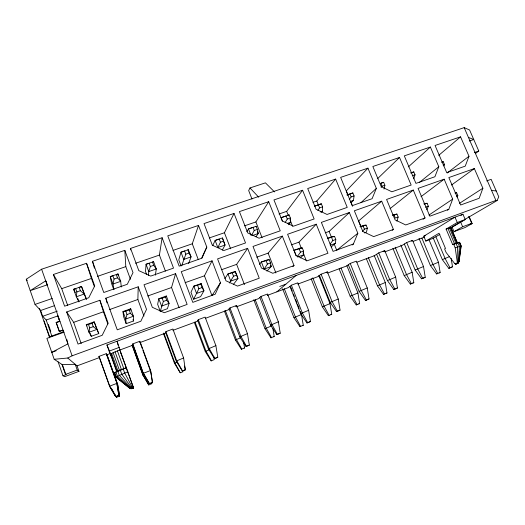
<?xml version="1.0" encoding="UTF-8"?>
<svg xmlns="http://www.w3.org/2000/svg" width="525" height="525" viewBox="0 0 525 525"><rect width="100%" height="100%" fill="white"/><g stroke="black" fill="none" stroke-linecap="round" stroke-linejoin="round"><path stroke-width="0.79" d="M143.962 316.076L137.878 299.499L138.219 286.801L105.827 298.193L107.008 302.859M321.339 212.343L322.416 211.188L322.573 206.837L321.346 203.805L319.659 204.376M331.124 246.98L335.436 243.344L335.79 239.466L334.55 236.407L332.647 236.453L327.423 238.324M148.391 275.395L148.765 271.589L150.373 266.47L149.166 263.228L146.055 264.285L145.51 271.471L146.547 274.26M86.415 299.178L84.23 294.039L76.335 296.783L73.657 289.268L75.666 288.592L76.86 291.926L76.335 296.783L78.875 301.816M456.067 243.436L452.708 244.624L446.099 229.084L457.268 222.488L454.985 217.147L423.773 236.217L425.808 241.054L439.044 233.244L445.482 248.45L444.603 248.916L446.106 252.466L454.447 263.242L455.654 264.114L457.072 263.458L457.262 261.923L455.182 247.787L453.633 244.138L459.644 242.222L461.18 245.831L459.08 261.279L458.509 262.618L456.468 263.878L458.391 262.651L458.916 261.325L460.635 245.91L459.086 242.281M459.775 243.173L461.002 246.048L459.027 261.332L458.476 262.651L456.704 263.78M351.12 202.657L353.45 200.393L354.08 195.923L352.852 192.938L350.68 193.666M155.367 275.152L156.292 268.971L153.582 261.686L146.055 264.285L148.765 271.589L156.292 268.971L153.713 265.315L152.513 262.073L153.582 261.686M165.395 271.09L159.416 255.078L162.12 237.733L130.594 248.397L130.633 249.959M86.973 325.927L86.277 324.673L88.508 324.568L89.716 327.948L88.994 332.286L91.278 336.302L98.785 333.578L94.185 321.845L86.277 324.673L88.994 332.286L96.902 329.431L98.785 333.578M360.052 226.636L363.7 225.33L366.089 225.107L367.329 228.126L366.489 232.135L364.304 232.923M113.8 289.642L111.49 283.29L110.289 276.629L112.862 275.756L114.063 279.044L112.987 284.038L113.918 289.557M151.541 382.174L151.791 383.69L148.759 384.95L143.017 375.296L132.234 345.056M143.384 373.616L132.792 343.875L139.919 341.237L150.596 370.519L152.486 382.502L149.382 383.703L143.384 373.616L132.812 344.531M457.236 263.55L459.08 261.279L457.262 261.923M383.985 189.072L384.891 185.253L383.657 182.306L381.032 183.192M160.25 311.299L163.36 301.468L162.146 298.187L158.812 298.699L157.644 304.257L160.25 311.299L167.423 308.7L169.089 303.378L166.346 296.002L158.812 298.699L161.556 306.095L169.089 303.378L166.714 300.267L165.493 296.986L166.346 296.002M457.656 262.559L457.518 263.077L458.509 262.618L457.242 263.071M130.758 310.229L130.699 308.772L129.209 309.986L130.423 313.313L133.429 316.247L125.711 319.036L122.981 311.535L125.777 311.213L126.991 314.547L125.711 319.036L126.157 323.656L133.494 320.998L133.429 316.247L130.699 308.772L122.981 311.535L123.565 316.516L126.157 323.656M179.097 307.768L171.531 287.523L175.593 273.656L144.007 284.767L152.322 307.296L164.292 312.723L187.136 304.421L175.593 273.656M456.894 263.622L456.993 263.301L456.415 263.53M396.874 221.169L398.167 217.042L396.92 214.056L392.648 214.968M181.84 265.315L185.817 254.192L184.61 250.996L180.994 252.223L178.782 259.914L181.079 266.024M413.726 178.835L415.026 174.812L413.792 171.905L410.734 172.948M193.581 299.217L196.56 293.462L203.917 290.804L202.138 287.529L200.911 284.294L201.16 283.533L193.804 286.171L190.962 292.267L193.581 299.217L200.596 296.671L203.917 290.804L201.16 283.533M198.293 259.619L192.281 243.79L198.522 225.428L167.764 235.83L179.163 266.142L201.541 258.32L206.804 247.091L198.522 225.428M188.646 263.589L191.061 256.876L188.337 249.69L180.994 252.223L183.711 259.435L191.061 256.876L189.085 253.063L187.878 249.867L188.337 249.69M482.888 188.232L479.167 198.279L460.622 205.012L448.836 177.562L474.351 168.584L482.888 188.232L459.533 203.3M448.803 209.311L452.688 199.106L444.163 179.202L418.064 188.383L429.837 216.208L448.803 209.311L447.425 210.203M469.002 156.273L465.242 166.136L446.716 172.62L435.054 145.471L460.563 136.848L469.002 156.273L447.162 173.033M165.611 332.391L176.223 361.095L182.287 371.017L185.318 369.849L183.599 357.945L172.876 329.044L165.907 331.623L165.316 333.172L139.821 342.615M438.815 166.727L434.897 176.748L415.944 183.376L404.303 155.866L430.388 147.053L438.815 166.727L419.272 182.549M443.96 165.972L444.511 164.601L443.277 161.726L441.886 162.205L443.277 161.726M426.884 209.731L428.321 206.194L427.074 203.254L423.793 203.812M353.417 243.981L357.833 233.277L349.348 212.546L321.372 222.39L333.08 251.377L353.417 243.981L352.117 244.985M376.353 188.363L372.094 198.706L352.242 205.643L340.646 177.384L367.953 168.157L376.353 188.363L360.957 202.67M458.2 262.329L457.104 263.609M464.802 219.47L497.142 200.517L498.75 196.757L491.137 179.327L486.688 180.922M201.974 258.202L206.804 247.091M220.434 282.765L215.204 294.217L192.793 302.367L181.243 271.668L212.054 260.833L220.434 282.765L211.969 295.621L204.442 275.809L212.054 260.833M212.704 245.641L215.125 240.45L222.41 237.95L225.035 245.063L222.318 250.11M220.441 242.202L219.22 239.052L215.125 240.45L217.855 247.557L220.441 242.202L223.63 241.1M202.138 287.529L198.87 288.704L196.56 293.462L193.804 286.171L200.911 284.294M446.099 229.084L450.949 227.679L457.072 242.543M457.111 197.039L457.826 195.589L456.579 192.682L455.096 192.97M209.331 237.93L224.424 232.746L234.045 213.426L245.536 242.944L223.821 250.537L212.31 245.188L204.022 223.571L234.045 213.426M148.759 384.95L143.089 374.948M149.382 383.703L152.558 382.377M274.516 191.92L265.42 182.844L249.992 187.95L248.673 190.529L251.974 199.047M251.593 235.272L254.257 230.495L257.375 229.412L256.154 226.308L255.491 226.518M233.527 284.274L237.937 278.526L236.729 275.087L233.54 276.235L229.373 283.008M151.791 383.69L151.449 382.22M246.835 231.591L248.476 228.939L256.154 226.308M285.127 222.528L287.3 219.05L290.345 217.993L289.124 214.928L287.936 215.322M244.486 225.855L255.878 221.937L268.715 201.698L280.245 230.81L259.055 238.219L247.728 232.916L239.413 211.608L268.715 201.698M269.286 259.79L261.378 261.968L264.154 269.069L267.402 264.062L270.519 262.94L269.286 259.79L268.406 259.455L261.378 261.968L259.396 264.338M224.877 278.558L227.981 273.932L235.174 271.359L236.729 275.087M197.702 320.506L208.359 348.849L214.476 358.614L217.442 357.473L217.783 357.243L215.88 345.64L205.111 317.12L198.293 319.64L197.098 321.398L172.909 330.356M221.517 269.732L236.637 264.351L247.629 248.325L259.258 278.204L237.517 286.105L225.953 280.777L217.567 258.897L247.629 248.325M256.016 236.736L258.234 233.513L257.375 229.412M317.868 210.381L319.594 207.867L322.573 206.837M297.262 256.646L300.484 252.164L303.529 251.068L302.295 247.964L300.891 247.826L294.02 250.281L296.244 255.885M349.263 199.487L351.166 196.927L354.08 195.923M279.011 213.997L286.663 211.365L302.577 190.253L314.14 218.964L293.449 226.196L282.306 220.94L273.958 199.927L302.577 190.253M126.302 367.566L133.58 388.06L130.882 388.684L133.055 388.329L132.562 388.5L130.882 388.684L129.386 388.027L115.868 376.976L114.384 372.842L117.731 371.024L126.328 367.71L116.806 371.93L110.473 354.29L113.105 352.695L119.903 349.913L117.088 341.23L118.046 345.109M330.081 244.027L332.811 240.542L335.79 239.466M381.111 187.405L382.042 186.237L384.891 185.253M183.173 371.674L180.265 372.796L174.471 363.287L177.056 361.988M176.223 361.095L183.599 357.945M288.625 224.746L290.686 222.226L290.345 217.993M461.002 246.048L455.182 247.787M256.718 257.204L268.124 253.142L282.345 236.112L294.02 265.571L292.832 266.667M362.421 231.545L364.416 229.176L367.329 228.126M312.939 202.335L316.798 201.009L335.646 179.077L347.235 207.395L327.029 214.456L316.063 209.245L307.696 188.527L335.646 179.077M229.11 308.877L239.8 336.86L245.969 346.48L248.876 345.358L249.342 345.083L247.459 333.605L236.657 305.445L229.983 307.912L228.211 309.868L205.314 318.353M266.903 271.117L271.182 266.529L270.519 262.94M235.725 306.429L236.657 305.445M367.953 168.157L346.303 190.877L348.114 195.293M291.283 244.906L298.942 242.176L316.247 224.195L327.948 253.24L307.23 260.767L296.041 255.531L287.595 234.268L316.247 224.195M377.514 178.717L399.525 157.48L411.16 185.043L391.873 191.789L381.248 186.67L372.842 166.504L399.525 157.48M300.3 257.959L303.673 254.809L303.529 251.068M325.244 232.818L329.109 231.446L349.348 212.546M259.855 297.498L270.578 325.126L276.793 334.596L280.225 333.185L278.368 321.825L267.533 294.02L261.004 296.435L258.674 298.587L236.257 306.889M127.811 371.746L115.868 376.976L129.518 388.008L130.968 388.677L132.832 388.362L133.58 388.06L120.284 351.507L120.638 352.99M408.279 166.93L430.388 147.053M180.265 372.796L174.832 362.834L163.82 333.014M182.287 371.017L185.528 369.672M213.76 356.416L214.279 359.592L211.122 360.898L205.268 351.533L209.547 349.591M208.359 348.849L215.88 345.64M392.129 230.363L393.435 229.438L381.682 201.18L358.641 220.933L360.806 226.223M276.846 291.854L296.028 275.52M438.716 155.354L460.563 136.848M289.957 286.348L300.707 313.642L306.974 322.967L310.452 321.536L308.621 310.295L297.76 282.837L291.368 285.2L288.507 287.529L267.297 295.391M357.833 233.277L336.722 250.268L334.287 244.243M390.062 208.635L413.28 190.063L425.053 217.947L423.032 219.299M475.571 153.464L478.78 151.023L469.599 130.003L464.179 127.634L41.606 269.22L26.25 279.241L35.031 304.415L40.635 310.498L42.663 316.299L46.213 320.02L52.028 336.623M421.017 196.678L444.163 179.202M319.436 275.435L330.212 302.393L336.518 311.581L340.049 310.131L338.244 299.007L327.357 271.884L321.097 274.201L317.73 276.708L297.852 284.071M326.215 272.718L327.357 271.884M243.652 342.418L244.552 347.911L241.336 349.243L235.443 340.016L240.614 337.733M239.8 336.86L247.459 333.605M451.467 185.049L474.351 168.584M348.311 264.744L359.113 291.375L365.459 300.431L369.036 298.961L367.257 287.949L356.344 261.161L350.214 263.425L346.356 266.103L327.633 273.039M457.012 263.609L457.977 263.137L456.803 263.688M92.026 323.308L94.185 321.845L96.902 329.431L93.233 326.688L92.026 323.308L88.508 324.568M211.122 360.898L211.424 360.695L205.905 350.976L195.024 321.983M214.476 358.614L217.783 357.243M428.958 215.06L452.688 199.106M376.602 254.271L387.424 280.58L393.803 289.505L397.432 288.015L395.673 277.121L384.746 250.648L378.735 252.873L374.41 255.708L356.947 262.178M132.562 388.5L131.709 388.703L132.667 388.434M383.112 251.711L384.746 250.648M272.934 328.702L274.207 336.479L270.939 337.824L264.994 328.729L271.727 325.854M270.578 325.126L278.368 321.825M46.535 282.076L45.708 280.855L30.227 290.64L47.434 284.78M404.329 244.007L415.163 270.007L421.575 278.801L425.25 277.298L423.511 266.51L412.565 240.358L406.678 242.537L401.914 245.523L384.792 251.862M411.37 241.1L412.565 240.358M457.17 263.55L458.128 262.736L458.535 261.45L459.388 246.277L457.839 242.642M460.858 215.486L462.938 214.226L465.222 219.548L450.85 227.955M301.501 314.495L303.26 325.27L299.939 326.635L293.954 317.678L301.501 314.495L300.313 311.463M300.707 313.642L308.621 310.295M241.336 349.243L241.756 348.994L236.342 339.36L225.304 310.419M245.969 346.48L249.342 345.083M244.125 348.167L244.552 347.911M461.291 221.524L463.398 220.29M439.911 234.353L433.072 238.35L425.808 241.054M462.643 226.748L460.589 221.937L452.025 226.957L454.02 231.643L462.643 226.748L471.745 223.361L468.727 216.339M329.995 303.621L331.734 314.291L328.368 315.676L322.343 306.836L329.995 303.621L318.806 275.625M330.212 302.393L338.244 299.007M471.745 223.361L469.941 224.378L472.152 223.558L469.265 216.838M472.152 223.558L465.084 227.522L454.02 231.643M270.939 337.824L271.464 337.536L266.149 327.987L255.255 299.854M276.793 334.596L280.225 333.185M273.669 336.768L274.207 336.479M357.925 292.963L359.638 303.529L356.226 304.927L350.162 296.218L357.925 292.963L346.894 265.748M359.113 291.375L367.257 287.949M452.708 244.624L453.633 244.138M366.286 258.523L377.442 285.803L385.304 282.509L374.135 255.321M387.424 280.58L395.673 277.121M299.939 326.635L300.576 326.307L295.352 316.844L284.314 288.75M306.974 322.967L310.452 321.536M302.617 325.605L303.26 325.27M392.903 248.338L404.197 275.592L412.145 272.265L400.837 245.083M415.163 270.007L423.511 266.51M64.135 332.174L46.876 338.356L54.187 359.284L67.758 358.017L72.109 355.812L495.915 200.445L497.142 200.517M328.368 315.676L329.096 315.308L323.964 305.918L312.782 277.856M336.518 311.581L340.049 310.131M330.986 314.665L331.734 314.291M419.009 238.343L430.434 265.571L438.473 262.218L428.932 239.571M433.099 237.727L442.352 259.639L449.348 256.659M458.607 262.146L457.308 262.546M356.226 304.927L357.053 304.526L352.012 295.214L340.988 267.94M365.459 300.431L369.036 298.961M358.798 303.936L359.638 303.529M377.442 285.803L383.539 294.394L384.464 293.954L379.503 284.721L368.34 257.46M393.803 289.505L397.432 288.015M386.059 293.423L386.991 292.976L385.304 282.509M404.197 275.592L410.32 284.064L411.337 283.592L406.462 274.437L395.154 247.183M421.575 278.801L425.25 277.298M412.794 283.106L413.818 282.634L412.145 272.265M430.434 265.571L436.59 273.932L437.692 273.427L432.902 264.344L421.89 238.153M442.352 259.639L448.796 268.314L452.504 266.792L451.159 258.398M439.018 272.993L440.127 272.488L438.473 262.218M452.504 266.792L448.796 268.314M456.481 263.786L455.654 264.114M133.265 387.122L130.088 388.454L132.838 388.408M133.435 387.614L130.961 388.631L130.193 388.388L116.202 376.668M133.54 387.936L131.952 388.579L129.865 387.778L117.351 376.064L115.854 371.897M454.86 263.688L455.549 263.419M455.267 263.983L455.989 264.062M133.042 386.492L129.386 388.027L129.892 387.896M115.657 396.598L118.912 395.443L115.657 396.598L109.561 386.164L98.943 356.403L106.227 353.706L106.785 354.854L110.611 353.437M114.942 394.642L116.491 397.3L119.602 396.198L117.797 384.923L107.021 354.841M383.539 294.394L386.991 292.976M410.32 284.064L413.818 282.634M436.59 273.932L440.127 272.488M118.912 395.443L116.858 383.381L109.561 386.164L115.736 396.664M132.786 388.041L133.442 387.785M120.218 369.961L121.721 374.148L131.204 387.214L132.149 388.119L133.58 388.133M457.072 263.458L457.734 262.881L457.971 261.653L457.531 246.921L449.472 227.935M58.111 361.837L62.98 375.762L65.914 374.673L62.396 364.626M67.758 358.017L77.044 365.873L78.973 371.346L64.706 376.655L62.98 375.762M423.773 236.217L425.23 235.679M77.044 365.873L99.638 357.499L98.943 356.403M119.812 350.031L132.832 345.201L132.792 343.875M412.998 241.415L424.331 237.215M54.187 359.284L62.003 364.475L65.487 374.437L77.247 370.059L78.973 371.346M279.72 286.46L285.83 284.202M462.938 214.226L106.943 344.951L109.154 351.12L119.306 347.373M457.268 222.488L465.222 219.548M56.267 350.72L51.765 352.354L67.909 343.875L66.773 339.386M294.02 265.571L272.797 273.282L261.424 267.999L253.004 246.435L282.345 236.112M393.435 229.438L373.682 236.618L362.841 231.473L354.355 210.787L381.682 201.18M425.053 217.947L405.746 224.963L395.082 219.857L386.577 199.454L413.28 190.063M264.154 269.069L271.182 266.529L270.624 265.118M297.563 257.007L303.673 254.809L303.115 253.411M330.212 245.227L335.436 243.344M89.716 327.948L93.233 326.688M126.991 314.547L130.423 313.313M163.36 301.468L166.714 300.267M398.167 217.042L395.318 218.065L394.072 215.079L392.641 215.453M425.539 207.198L428.321 206.194M456.461 196.074L457.826 195.589M56.149 322.481L59.784 321.372L56.149 322.481L59.292 331.419L62.816 330.159L63.459 331.807M59.292 331.419L62.928 330.291M49.796 336.702L63.676 331.734M125.777 311.213L129.209 309.986M162.146 298.187L165.493 296.986M235.174 271.359L237.937 278.526L230.744 281.124L227.981 273.932L235.502 271.897M294.02 250.281L302.295 247.964M327.338 238.514L334.55 236.407M360.15 226.918L366.089 225.107M394.072 215.079L396.92 214.056M424.292 204.251L427.074 203.254M455.214 193.167L456.579 192.682M66.662 311.968L73.677 322.343L103.445 311.752L99.888 300.28L66.662 311.968L78.028 344.078L102.211 335.291L108.15 323.21L99.888 300.28M109.541 309.579L137.878 299.499M147.696 296.002L171.531 287.523M185.128 282.68L204.442 275.809M46.213 320.02L57.809 315.938L59.784 321.372M42.663 316.299L57.297 311.168M217.855 247.557L225.035 245.063L222.41 237.95M252.617 235.469L258.234 233.513L257.414 231.413M287.634 223.282L290.686 222.226M320.178 211.962L322.416 211.188M350.529 201.41L353.45 200.393M40.635 310.498L54.495 305.668M35.031 304.415L52.257 298.456M474.331 152.558L478.78 151.023M76.86 291.926L80.371 290.712L84.23 294.039L81.546 286.545L73.657 289.268L75.337 292.668M114.063 279.044L117.488 277.856L120.691 281.354L121.295 286.978M150.373 266.47L153.713 265.315M185.817 254.192L189.085 253.063M412.243 175.777L415.026 174.812M443.152 165.073L444.511 164.601M282.45 221.15L281.078 217.691L289.124 214.928M314.442 206.174L321.346 203.805M347.038 194.926L352.852 192.938M383.657 182.306L380.815 183.284L382.042 186.237M411.009 172.863L413.792 171.905M53.392 274.49L61.727 288.645L91.442 278.434L86.553 263.281L53.392 274.49L64.614 306.187L88.751 297.754L94.71 285.922L86.553 263.281M97.525 276.34L125.81 266.628L124.812 250.346L92.479 261.279L94.408 268.177M135.621 263.255L159.416 255.078M172.988 250.418L192.281 243.79M347.032 194.933L349.939 193.942L351.166 196.927M281.078 217.691L286.079 215.978L287.3 219.05M314.495 206.161L318.367 204.835M469.311 141.041L473.753 139.525L468.451 137.432M132.667 388.467L130.522 388.342M132.832 388.362L131.624 388.336L130.443 387.529L119.228 375.204L117.731 371.024M62.003 364.475L75.495 364.337M114.384 372.842L114.883 372.848M491.551 190.431L496.23 190.988M110.473 354.29L110.88 354.362M133.304 388.172L132.09 386.859L124.655 372.967L123.145 368.78M65.487 374.437L65.914 374.673M116.491 397.3L114.942 394.564M249.992 187.95L258.713 197.216M119.602 396.198L117.639 384.667L106.929 354.769M26.25 279.241L27.248 280.475M111.051 387.995L114.161 393.31M111.293 388.264L112.101 389.662M112.914 391.066L113.728 392.464M149.441 383.578L143.463 373.242L150.596 370.519L152.486 382.502M182.483 370.847L176.617 360.603L165.907 331.623M214.804 358.391L209.048 348.246L198.293 319.64M246.422 346.205L240.778 336.151L229.983 307.912M277.371 334.281L271.832 324.319L261.004 296.435M307.657 322.613L302.223 312.736L291.368 285.2M337.312 311.181L331.977 301.396L321.097 274.201M366.358 299.992L361.115 290.286L350.214 263.425M394.807 289.032L389.655 279.412L378.735 252.873M422.678 278.289L417.618 268.754L406.678 242.537M449.984 267.77L445.016 258.313L435.94 236.841M464.179 127.634L495.915 200.445M450.949 227.679L457.518 243.088L457.072 243.147L450.483 227.686M447.976 228.414L454.578 243.941M45.708 280.855L47.611 285.377M109.154 351.12L111.95 357.833L110.224 353.017M363.175 226.15L364.416 229.176M350.831 201.915L352.642 206.332M106.943 344.951L109.974 352.327M316.798 201.009L319.594 207.867M329.109 231.446L331.242 236.716M331.57 237.471L332.811 240.542M339.137 268.898L350.162 296.218M286.663 211.365L288.442 215.834M289.931 219.555L292.602 226.262M298.942 242.176L301.343 248.2M303.142 252.715L306.442 260.997M311.141 278.716L322.343 306.836M299.243 249.06L300.484 252.164M290.758 287.228L292.254 291.014M293.449 294.046L294.341 296.317M295.536 299.348L297.025 303.135M297.623 304.644L299.119 308.431M282.601 288.743L293.954 317.678M255.878 221.937L262.093 237.779M268.124 253.142L275.907 272.967M254.257 230.495L253.037 227.377L248.476 228.939L250.943 235.252M266.168 260.912L267.402 264.062M253.778 299.742L264.994 328.729M224.424 232.746L230.619 248.791M236.637 264.351L244.466 284.629M232.306 273.046L233.54 276.235M224.365 310.957L235.443 340.016M197.643 285.462L198.87 288.704M194.342 322.402L205.268 351.533M162.12 237.733L173.519 268.118L150.708 276.091L138.803 270.644L130.594 248.397M163.4 333.309L174.471 363.287M124.812 250.346L133.015 272.652L127.299 284.274L103.773 292.504L92.479 261.279M138.219 286.801L146.528 309.389L140.831 321.248L117.259 329.818L105.827 298.193M125.81 266.628L130.463 279.293M132.976 319.574L133.494 320.998M117.488 277.856L116.287 274.568L117.994 273.965L120.691 281.354L112.987 284.038L110.289 276.629L117.994 273.965L118.171 275.474M139.873 341.919L142.38 348.79M142.931 350.313L150.17 370.158M132.097 345.233L143.017 375.296M119.903 349.913L126.328 367.71M91.442 278.434L94.434 286.742M103.445 311.752L107.848 323.971M117.397 350.871L123.815 368.681M115.073 351.822L121.478 369.626M113.105 352.695L119.49 370.473M111.615 353.43L117.987 371.168M110.722 353.968L117.075 371.667M114.713 372.514L116.36 376.97M106.227 353.706L117.029 383.663M86.474 299.197L81.546 286.545L79.177 287.378L80.371 290.712M99.284 356.947L109.804 386.42M77.707 298.246L78.98 301.822M90.248 333.408L91.278 336.302M61.727 288.645L67.738 305.596M73.677 322.343L81.211 343.599M75.259 364.422L77.247 370.059M41.606 269.22L72.109 355.812M57.809 315.938L59.673 321.228M62.816 330.159L63.617 332.443M56.267 322.619L59.404 331.544M48.333 324.443L50.767 331.4M44.08 320.992L49.685 337.017M39.454 308.464L49.731 337.857M184.59 366.056L185.318 369.849M116.858 383.381L118.84 395.371"/></g></svg>
